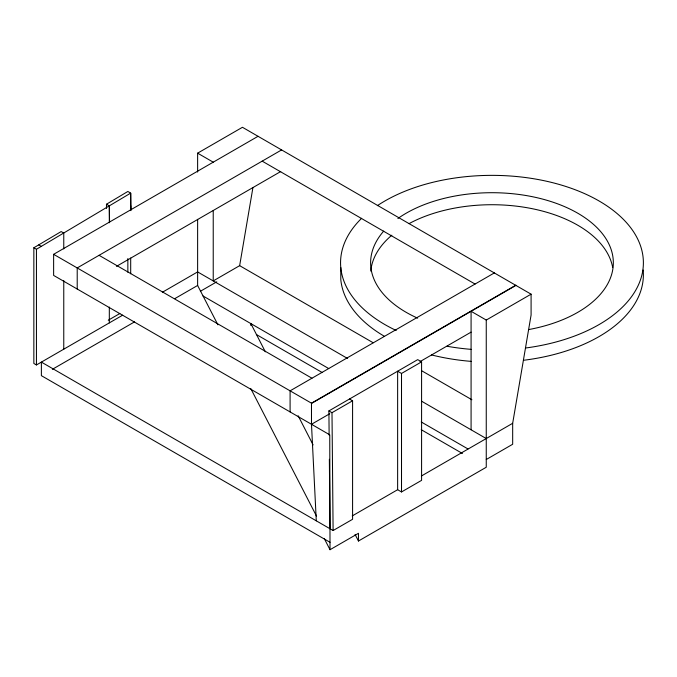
<?xml version="1.0" encoding="UTF-8"?>
<svg xmlns="http://www.w3.org/2000/svg" width="677" height="677" viewBox="0 0 677 677"><rect width="100%" height="100%" fill="white"/><g stroke="black" fill="none" stroke-linecap="round" stroke-linejoin="round"><path stroke-width="1.02" d="M213.23 210.564L213.23 280.921L239.65 265.663L252.927 187.58M486.255 459.514L512.675 444.256L512.675 423.294L531.09 315.017L531.09 294.173L515.908 285.415L311.488 403.441M106.475 208.44L106.475 204.226L127.851 191.473L130.695 193.114L130.957 210.632M122.681 315.177L36.448 364.954L33.85 363.456L33.85 247.765L61.167 231.559L63.765 233.057L63.765 248.899M33.85 247.765L36.448 249.263L130.695 193.114L130.695 209.785L130.695 205.69M197.625 172.076L197.625 153.163L242.451 127.284L515.908 285.415M531.09 294.173L486.255 320.06L486.255 467.24L358.463 541.025L358.463 533.298L330.021 549.716L329.75 434.82L53.627 275.412L53.627 254.324L258.055 136.297M281.632 149.905L77.212 267.931L77.212 289.02M116.452 266.366L280.727 171.526M108.261 320.213L119.837 313.536M162.353 292.269L197.625 271.909L347.639 358.522M52.349 369.329L134.579 321.854M174.784 298.642L197.625 285.457L197.625 219.365M200.358 291.288L216.758 281.827M494.523 272.814L290.094 390.841L290.094 411.929M53.627 254.324L311.488 403.187L515.908 285.169M329.132 435.108L328.904 410.905L417.709 359.631L421.585 361.865L421.585 480.357L401.512 491.951L397.636 489.708L352.218 515.933M316.286 520.825L311.488 424.276L329.724 413.749M420.011 361.62L471.082 332.136M328.904 410.905L331.992 412.682L352.582 400.801L352.582 519.293L333.109 530.54L41.382 362.11L41.382 375.659L330.021 542.302M397.636 489.708L397.636 371.224L401.512 373.459L421.585 361.865M421.365 476.016L512.675 423.294M262.177 161.143L475.059 284.052M197.625 153.163L213.23 162.175M486.255 320.06L471.082 311.293L471.082 429.785M239.65 265.663L373.145 342.74M421.61 370.717L471.903 399.752M106.475 204.226L109.319 205.867L109.564 222.361M421.712 401.283L486.255 438.552M203.041 295.993L328.726 368.559M421.229 421.966L467.942 448.936M256.371 334.514L322.311 372.587M421.229 429.7L462.442 453.488M349.493 399.015L352.582 400.801M99.062 255.314L311.945 378.223M38.784 244.922L41.382 246.42M197.625 285.457L217.918 324.825M250.778 388.564L316.489 516.052M324.224 538.469L330.021 549.716M265.35 351.82L250.879 323.614L250.879 325.544M298.151 415.763L313.112 444.907M355.087 534.441L358.463 541.025M331.992 412.682L333.109 530.54M329.36 459.302L330.021 528.754M401.512 373.459L401.512 491.951M340.793 267.567L340.793 279.584A151.403 87.409 0 0 0 384.282 336.232M311.488 403.187L311.488 424.276M130.695 258.039L130.695 273.787M127.851 258.572L127.851 272.205M109.319 205.453L109.319 222.733M109.319 307.07L109.319 322.887M63.765 280.566L63.765 349.188M36.448 249.263L36.448 364.954M643.15 269.996A151.403 87.409 0 0 1 523.634 360.266M471.099 361.366A151.403 87.409 0 0 1 431.511 354.926M370.784 271.088A121.361 70.069 0 0 1 391.831 235.207M409.001 223.655A121.361 70.069 0 0 1 534.305 209.125A121.361 70.069 0 0 1 612.66 267.415M377.351 205.664A151.403 87.409 0 0 1 621.689 217.689A151.403 87.409 0 0 1 525.741 347.986M471.099 349.349A151.403 87.409 0 0 1 447.048 346.252M396.231 330.494A151.403 87.409 0 0 1 361.636 218.29M397.89 218.51A121.361 70.069 0 0 1 592.4 223.435A121.361 70.069 0 0 1 528.441 329.606M417.65 318.165A121.361 70.069 0 0 1 383.724 231.094"/></g></svg>
